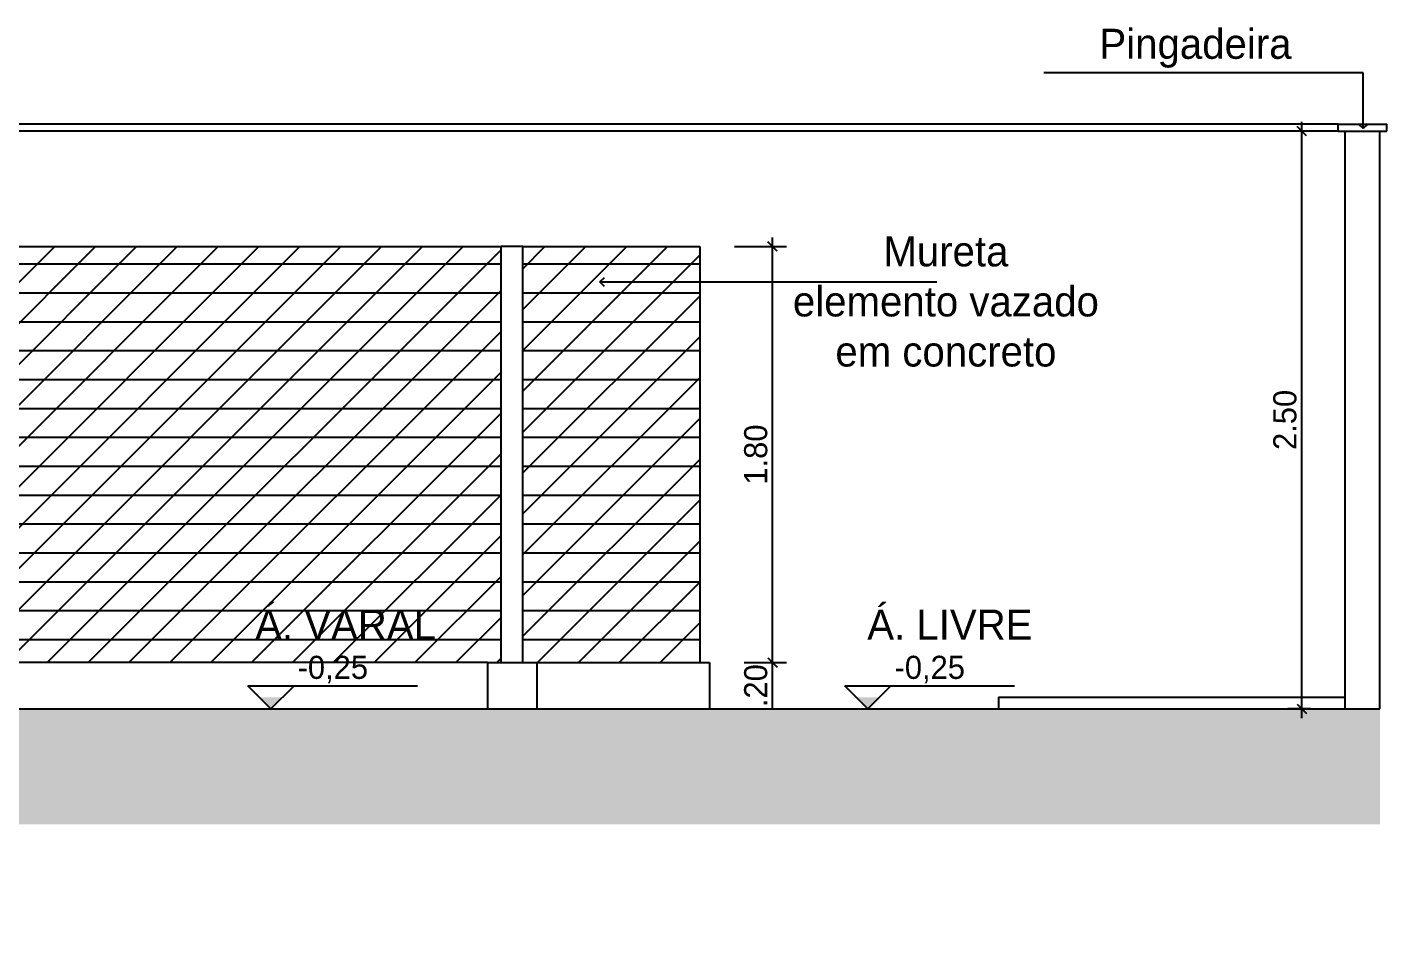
# Model space of a CAD drawing. Header units: feet. Extents: x 1734 to 1931, y 883 to 1088.
# Drawn here: x 1857.58 to 1863.46, y 990.29 to 994.27 of the extents above; entities that cross this region are included whole.
import ezdxf

# ---------------------------------------------------------------- set-up
doc = ezdxf.new("R2010")
doc.units = ezdxf.units.FT
doc.header["$LTSCALE"] = 0.3
doc.header["$MEASUREMENT"] = 0
doc.header["$PDMODE"] = 32
doc.header["$PDSIZE"] = 0.1
doc.layers.get('0').update_dxf_attribs({"linetype": 'CONTINUOUS'})
doc.layers.get('Defpoints').update_dxf_attribs({"linetype": 'CONTINUOUS'})
for name, color, linetype in [('1', 1, 'CONTINUOUS'), ('2', 44, 'CONTINUOUS'), ('5', 5, 'CONTINUOUS'), ('Cotas', 1, 'CONTINUOUS'), ('Texto', 44, 'CONTINUOUS')]:
    doc.layers.add(name, color=color, linetype=linetype)
doc.styles.add('ROMANS', font='romans')
doc.styles.add('style1', font='GOTHIC.TTF')
doc.dimstyles.new('ESC-50', dxfattribs={"dimtxt": 0.1, "dimasz": 0.04, "dimexe": 0.06, "dimexo": 0.15, "dimgap": 0.02, "dimtad": 1, "dimzin": 4, "dimdsep": 46, "dimtxsty": 'style1', "dimblk": 'OBLIQUE', "dimcen": 0.01, "dimdle": 0.04, "dimclrd": 14, "dimclre": 14, "dimclrt": 2, "dimazin": 0, "dimtfac": 1, "dimtix": 1, "dimtmove": 2, "dimatfit": 0, "dimldrblk": 'OPEN90', "dimfxl": 1, "dimtolj": 1, "dimtzin": 4, "dimlwd": -1, "dimlwe": -1, "dimarcsym": 0})

# ---------------------------------------------------------------- blocks, each defined once
blk = doc.blocks.new('_Oblique')
at = {"color": 0, "linetype": 'ByBlock', "lineweight": -2}
blk.add_line((-0.5, -0.5), (0.5, 0.5), dxfattribs=at)
blk = doc.blocks.new('*D527')
at = {"layer": 'Cotas', "color": 14, "linetype": 'Continuous', "transparency": 16777216}
for p, q in [((1863.0953, 991.2832), (1863.0953, 993.8632)), ((1863.1333, 993.8232), (1863.0353, 993.8232)), ((1863.1333, 991.3232), (1863.0353, 991.3232))]:
    blk.add_line(p, q, dxfattribs=at)
at = {"layer": 'Defpoints', "color": 0, "linetype": 'Continuous', "transparency": 16777216}
for p in [(1863.0953, 993.8232), (1863.2833, 993.8232), (1863.2833, 991.3232)]:
    blk.add_point(p, dxfattribs=at)
at = {"layer": 'Cotas', "color": 14, "linetype": 'Continuous', "transparency": 16777216, "xscale": 0.04, "yscale": 0.04, "zscale": 0.04}
for p, rotation in [((1863.0953, 993.8232), 90), ((1863.0953, 991.3232), 270)]:
    blk.add_blockref('_Oblique', p, dxfattribs=dict(at, rotation=rotation))
at = {"layer": 'Cotas', "color": 2, "linetype": 'Continuous', "transparency": 16777216, "insert": (1863.0228, 992.5732), "char_height": 0.1, "attachment_point": 5, "rotation": 90, "style": 'style1'}
blk.add_mtext('\\A1;2.50', dxfattribs=at)
blk = doc.blocks.new('_Open90')
at = {"color": 0, "linetype": 'ByBlock', "lineweight": -2}
for p, q in [((0, 0), (-1, 0)), ((-0.5, 0.5), (0, 0)), ((0, 0), (-0.5, -0.5))]:
    blk.add_line(p, q, dxfattribs=at)
blk = doc.blocks.new('Niv_cr')
for p, q in [((0, 0), (-0.1, 0.1)), ((-0.1, 0.1), (0.6348, 0.1)), ((0, 0), (0.1, 0.1))]:
    blk.add_line(p, q)
blk.add_solid([(-0.05, 0.05), (0.05, 0.05), (0, 0)])
at = {"color": 2, "style": 'ROMANS'}
blk.add_attdef('NIVEL', (0.1153, 0.1293), '', height=0.1, dxfattribs=at)
blk = doc.blocks.new('*D528')
at = {"layer": 'Cotas', "color": 14, "linetype": 'Continuous', "transparency": 16777216}
for p, q in [((1860.6833, 991.5232), (1860.8657, 991.5232)), ((1860.8057, 991.3232), (1860.8057, 991.5232)), ((1860.6833, 991.3232), (1860.8657, 991.3232))]:
    blk.add_line(p, q, dxfattribs=at)
at = {"layer": 'Defpoints', "color": 0, "linetype": 'Continuous', "transparency": 16777216}
for p in [(1860.5333, 991.5232), (1860.8057, 991.5232), (1860.5333, 991.3232)]:
    blk.add_point(p, dxfattribs=at)
at = {"layer": 'Cotas', "color": 2, "linetype": 'Continuous', "transparency": 16777216, "insert": (1860.7332, 991.4232), "char_height": 0.1, "attachment_point": 5, "rotation": 90, "style": 'style1'}
blk.add_mtext('\\A1;.20', dxfattribs=at)
blk = doc.blocks.new('*D529')
at = {"layer": 'Cotas', "color": 14, "linetype": 'Continuous', "transparency": 16777216}
for p, q in [((1860.8057, 991.4832), (1860.8057, 993.3632)), ((1860.6407, 993.3232), (1860.8657, 993.3232)), ((1860.6833, 991.5232), (1860.8657, 991.5232))]:
    blk.add_line(p, q, dxfattribs=at)
at = {"layer": 'Defpoints', "color": 0, "linetype": 'Continuous', "transparency": 16777216}
for p in [(1860.4907, 993.3232), (1860.8057, 993.3232), (1860.5333, 991.5232)]:
    blk.add_point(p, dxfattribs=at)
at = {"layer": 'Cotas', "color": 14, "linetype": 'Continuous', "transparency": 16777216, "xscale": 0.04, "yscale": 0.04, "zscale": 0.04}
for p, rotation in [((1860.8057, 993.3232), 90), ((1860.8057, 991.5232), 270)]:
    blk.add_blockref('_Oblique', p, dxfattribs=dict(at, rotation=rotation))
at = {"layer": 'Cotas', "color": 2, "linetype": 'Continuous', "transparency": 16777216, "insert": (1860.7332, 992.4232), "char_height": 0.1, "attachment_point": 5, "rotation": 90, "style": 'style1'}
blk.add_mtext('\\A1;1.80', dxfattribs=at)

msp = doc.modelspace()

# ---------------------------------------------------------------- hatches: boundary and pattern name
at = {"layer": '1'}
h = msp.add_hatch(dxfattribs=at)
h.set_pattern_fill('EARTH,_I', color=256, angle=315, style=2)
h.set_pattern_definition([(315, (1811.6333, 990.29315), (0.3535534, -8e-17), [0.25, -0.25]), (315, (1811.6996, 990.35944), (0.3535534, -8e-17), [0.25, -0.25]), (315, (1811.7659, 990.42573), (0.3535534, -8e-17), [0.25, -0.25]), (45, (1811.81008, 990.42573), (1e-16, 0.3535534), [0.25, -0.25]), (45, (1811.87638, 990.35944), (1e-16, 0.3535534), [0.25, -0.25]), (45, (1811.94267, 990.29315), (1e-16, 0.3535534), [0.25, -0.25])])
h.paths.add_polyline_path([(1863.4333, 991.3232), (1845.5833, 991.3232), (1845.5833, 990.7932), (1837.3833, 990.7932), (1811.6333, 990.8074), (1811.6333, 990.2932), (1846.0833, 990.2932), (1846.0833, 990.8232), (1863.4333, 990.8232)])
at = {"layer": 'Cotas', "linetype": 'Continuous'}
h = msp.add_hatch(dxfattribs=at)
h.set_pattern_fill('ANSI31,_I', color=256, angle=315, style=2)
h.set_pattern_definition([(0, (1856.88331, 991.62315), (3e-17, 0.125), [])])
h.paths.add_polyline_path([(1856.8833, 993.3232), (1859.6307, 993.3232), (1859.6307, 991.5232), (1856.8833, 991.5232)])
h.paths.add_polyline_path([(1859.7253, 993.3232), (1860.4907, 993.3232), (1860.4907, 991.5232), (1859.7253, 991.5232)])
h = msp.add_hatch(dxfattribs=at)
h.set_pattern_fill('ANSI31,_I', color=256, style=2)
h.set_pattern_definition([(45, (1856.88331, 991.62315), (-0.0883883, 0.0883883), [])])
h.paths.add_polyline_path([(1856.8833, 993.3232), (1859.6307, 993.3232), (1859.6307, 991.5232), (1856.8833, 991.5232)])
h.paths.add_polyline_path([(1859.7253, 993.3232), (1860.4907, 993.3232), (1860.4907, 991.5232), (1859.7253, 991.5232)])

# ---------------------------------------------------------------- linework, layer by layer
at = {"layer": '1'}
for p, q in [((1863.2533, 993.8532), (1856.8833, 993.8532)), ((1863.2533, 993.8232), (1856.8833, 993.8232)), ((1856.8833, 993.3232), (1859.6307, 993.3232))]:
    msp.add_line(p, q, dxfattribs=at)
at = {"layer": '2'}
for p, q in [((1859.7253, 993.3232), (1860.4907, 993.3232)), ((1860.4907, 993.3232), (1860.4907, 991.5232)), ((1859.785, 991.5232), (1860.5333, 991.5232)), ((1860.5333, 991.5232), (1860.5333, 991.3232))]:
    msp.add_line(p, q, dxfattribs=at)
at = {"layer": '5', "linetype": 'Continuous'}
for p, q in [((1863.2533, 993.8532), (1863.4633, 993.8532)), ((1863.2533, 993.8232), (1863.2533, 993.8532)), ((1863.2533, 993.8232), (1863.4633, 993.8232)), ((1863.2833, 991.3232), (1863.2833, 993.8232)), ((1863.4333, 991.3232), (1863.4333, 993.8232)), ((1863.4633, 993.8232), (1863.4633, 993.8532)), ((1859.7253, 993.3232), (1859.6307, 993.3232)), ((1859.6307, 991.5232), (1859.6307, 993.3232)), ((1859.7253, 991.5232), (1859.7253, 993.3232)), ((1859.5718, 991.5232), (1859.5718, 991.3232)), ((1859.5718, 991.5232), (1859.785, 991.5232)), ((1859.785, 991.5232), (1859.785, 991.3232)), ((1861.7833, 991.3732), (1863.2833, 991.3732)), ((1861.7833, 991.3732), (1861.7833, 991.3232)), ((1845.5833, 991.3232), (1863.4333, 991.3232))]:
    msp.add_line(p, q, dxfattribs=at)
at = {"layer": 'Cotas', "linetype": 'Continuous'}
msp.add_line((1859.5718, 991.5232), (1856.8833, 991.5232), dxfattribs=at)

# ---------------------------------------------------------------- block references
at = {"layer": 'Texto', "linetype": 'Continuous', "ltscale": 0.4}
ref = msp.add_blockref('Niv_cr', (1858.6351, 991.3232), dxfattribs=at)
ref.add_attrib('NIVEL', '-0,25', (1858.7504, 991.4525), dxfattribs={"layer": '0', "height": 0.1, "style": 'style1'})
ref = msp.add_blockref('Niv_cr', (1861.218, 991.3232), dxfattribs=at)
ref.add_attrib('NIVEL', '-0,25', (1861.3333, 991.4525), dxfattribs={"layer": '0', "height": 0.1, "style": 'style1'})

# ---------------------------------------------------------------- texts
at = {"layer": 'Texto', "attachment_point": 1, "style": 'style1'}
for s, insert, char_height, width in [('\\pxqc;\\P{\\H1.3x;Pingadeira}', (1861.6325, 994.4325), 0.1, 2.00603), ('\\pxqc;\\P{\\H1.3x;Mureta\\Pelemento vazado\\Pem concreto}', (1860.5526, 993.5344), 0.1, 2.00603), ('\\pi1.71344;Á. VARAL', (1856.8532, 991.7524), 0.13, 4.240201), ('\\pi1.77928;Á. LIVRE', (1859.436, 991.7524), 0.13, 4.240201)]:
    msp.add_mtext(s, dxfattribs=dict(at, insert=insert, char_height=char_height, width=width))

# ---------------------------------------------------------------- dimensions: what is measured, and where the dimension line sits
at = {"layer": 'Cotas', "linetype": 'Continuous'}
for base, p1, p2, picture, middle in [((1863.0953, 993.8232), (1863.2833, 991.3232), (1863.2833, 993.8232), '*D527', (1863.0228, 992.5732)), ((1860.8057, 993.3232), (1860.5333, 991.5232), (1860.4907, 993.3232), '*D529', (1860.7332, 992.4232)), ((1860.8057, 991.5232), (1860.5333, 991.3232), (1860.5333, 991.5232), '*D528', (1860.7332, 991.4232))]:
    dim = msp.add_linear_dim(base=base, p1=p1, p2=p2, angle=90, dimstyle='ESC-50', override={"dimfxl": 0.278871, "dimfxlon": 1, "dimarcsym": 1}, dxfattribs=at)
    dim.commit()
    dim.dimension.update_dxf_attribs({"geometry": picture, "text_midpoint": middle})

# ---------------------------------------------------------------- leaders
for points in [[(1863.3612, 993.8337), (1863.3612, 994.0758), (1861.9796, 994.0758)], [(1860.0585, 993.1701), (1861.5163, 993.1701)]]:
    msp.add_leader(points, dimstyle='ESC-50', override={"dimgap": 0.02, "dimtad": 0, "dimfxl": 0.278871, "dimfxlon": 1, "dimarcsym": 1}, dxfattribs=at)

doc.saveas('drawing.dxf')
